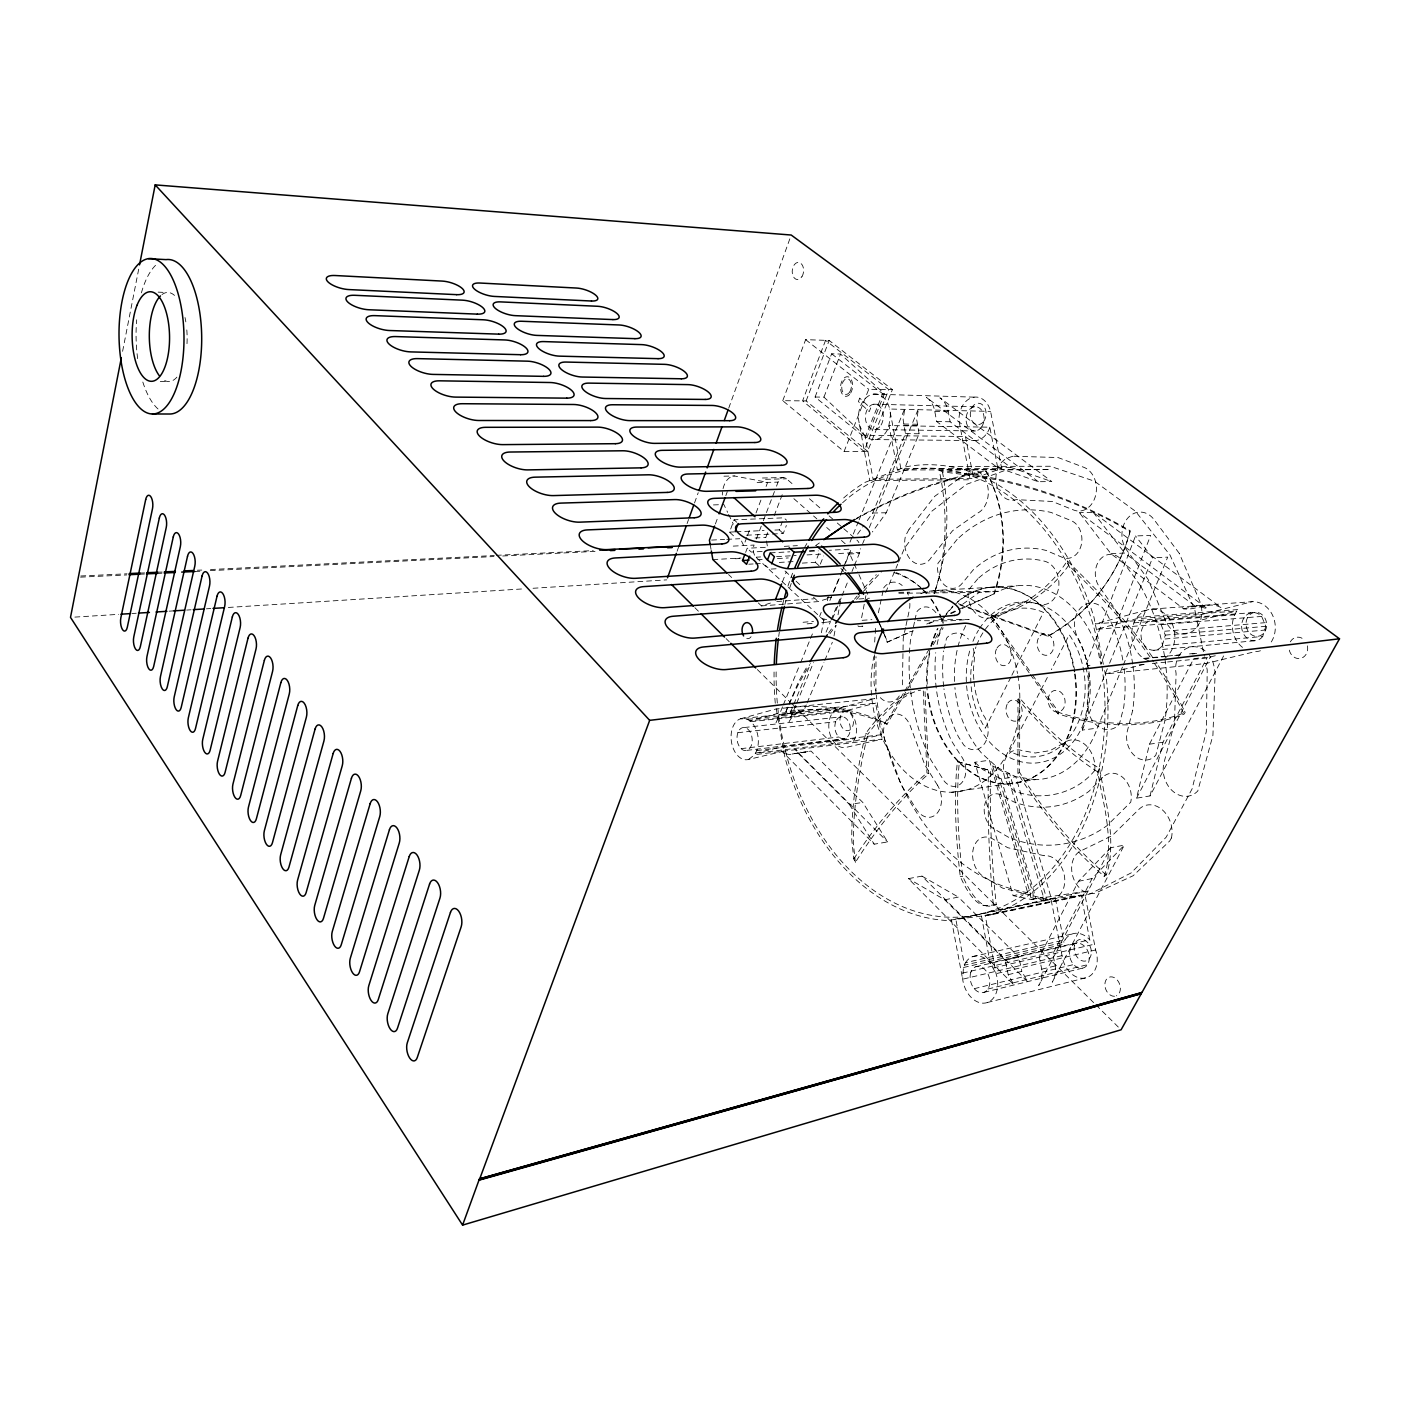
<?xml version="1.0" encoding="UTF-8"?>
<svg xmlns="http://www.w3.org/2000/svg" width="1410" height="1410" viewBox="0 0 1410 1410"><rect width="100%" height="100%" fill="white"/><g stroke="black" fill="none" stroke-linecap="round" stroke-linejoin="round"><path stroke-width="0.75" stroke-dasharray="5 3.75" d="M1017.914 773.438L1017.967 699.237L1019.73 698.162A300.947 116.695 62.4 0 0 1099.412 768.309L1104.065 792.226A390.975 110.773 56.7 0 1 1106.304 874.94L1104.171 876.333A192.659 78.502 52.9 0 1 1017.914 773.438L1019.606 772.38L1019.73 698.162M875.91 693.05L875.998 656.672M1030.516 897.483L1030.534 894.328L992.64 765.859L995.213 765.507L1033.089 893.799L1033.072 896.954L1030.516 897.483L1043.453 900.197L1043.488 897.024L1007.004 773.984L992.64 765.859M874.464 654.786L874.006 682.334A20.163 14.206 83 0 0 875.962 690.724M874.676 642.079L875.769 625.212M1162.245 645.762L1165.277 635.117L1161.117 624.665A14.875 12.108 84 0 0 1144.004 625.176A14.875 12.108 84 0 0 1145.114 646.15A14.875 12.108 84 0 0 1162.245 645.762L1262.743 636.439L1265.792 626.322L1261.686 616.417A14.135 12.056 83.4 0 0 1244.642 616.963A14.135 12.056 83.4 0 0 1245.682 636.879A14.135 12.056 83.4 0 0 1262.743 636.439M1007.004 773.984L1009.56 773.614L1046.044 896.496L1046.008 899.668L1050.979 899.139L1062.047 955.628A23.001 17.096 72.4 0 0 1084.748 978.099A23.001 17.096 72.4 0 0 1095.623 949.97L1084.96 894.68L985.255 915.619L996.059 973.676A24.093 17.026 74 0 1 985.343 1003.021A24.093 17.026 74 0 1 962.66 979.192L963.453 967.507L965.55 962.695L1065.026 939.836A23.001 17.096 72.4 0 1 1089.701 939.8L1089.965 940.153M821.395 632.737L824.215 617.809M827.423 600.73L828.216 596.465M833.98 635.998L835.989 625.388M838.016 614.778L841.241 597.805L832.887 617.844M865.899 595.637L861.105 620.382L871.874 619.642M122.6 351.319L138.691 269.187M878.395 612.786L883.224 590.014M905.555 627.591L903.246 638.236L902.453 681.524A20.163 14.206 83 0 1 902.347 686.776M906.013 625.458L909.238 610.548A21.291 15.14 85.5 0 0 909.82 602.757M914.473 622.163L910.472 640.51A168.372 128.151 82 0 0 930.882 759.955L943.907 780.717A18.207 13.148 79.7 0 0 962.73 781.51A18.207 13.148 79.7 0 0 961.038 755.901L952.191 741.995A129.967 98.841 82 0 1 935.729 652.671M914.914 620.118L916.694 611.958A18.929 13.677 84.6 0 1 935.94 612.698M905.749 692.134L887.031 724.282A255.474 201.225 -56.6 0 0 785.899 711.697L798.236 682.475A439.092 345.115 -32.8 0 1 807.948 665.132M937.086 644.458L939.8 632.314A18.929 13.677 84.6 0 0 940.347 628.226M944.154 648.812L946.533 638.254A22.348 16.391 83.5 0 1 968.406 639.153M1122.466 667.053L1097.332 728.124L1082.298 730.08L1087.991 705.247L1088.273 678.792L1086.053 667.617M1223.633 655.914L1150.031 795.91L1136.531 798.183L1149.467 744.18L1193.777 658.611L1205.374 657.448M1150.031 795.91L1162.986 742.277L1207.312 657.254M1132.741 710.182L1127.348 731.05A21.203 16.885 77.8 0 0 1134.909 755.989A21.203 16.885 77.8 0 0 1155.812 755.249L1165.03 720.316M989.82 427.195L989.556 428.182A21.82 16.18 -86.8 0 1 967.701 438.528L965.462 436.518L864.894 435.337L873.107 479.294L973.587 478.519L998.104 469.636L989.82 427.195L889.023 425.573L897.394 470.006L998.104 469.636M934.389 593.205L936.61 586.014M843.938 566.168L849.278 552.914L858.055 572.619M854.442 565.516L859.8 552.332A9.659 6.715 87.3 0 0 860.312 548.649M677.082 551.275L678.562 547.186M687.075 523.586L688.573 519.462M694.513 502.965L698.232 492.672M728.723 408.16L790.464 237.092M715.381 524.009L718.36 515.919M725.815 495.685L727.313 491.632M733.517 535.818L729.516 532.116L734.116 519.814L783.872 517.822L786.586 520.237M782.761 400.687L805.639 339.651L829.15 340.462L892.389 389.636L867.591 451.271L844.061 451.57L782.761 400.687L806.132 400.916L867.591 451.271M746.789 537.422L743.687 545.582L740.867 539.73M747.547 535.395L750.649 527.234M756.042 512.958L761.453 498.699M766.088 486.45L767.639 482.379L734.416 475.963L723.964 476.192M745.643 552.35L747.194 548.261L766.846 547.239M806.132 400.916L829.15 340.462M756.377 538.972L762.563 522.722M763.339 520.695L765.665 514.597M766.441 512.57L775.729 488.212M776.505 486.186L778.056 482.114A9.306 6.222 88.9 0 1 786.533 478.801L794.711 485.939M815.086 397.038L831.636 353.787L840.536 354.051L884.423 393.76L866.815 437.664L865.017 437.664L815.086 397.038L823.951 397.126L866.815 437.664M767.34 545.917L765.806 537.474L768.08 531.552M774.16 515.743L783.273 492.002M823.951 397.126L840.536 354.051M922.651 592.059L998.756 591.284A97.466 74.342 82.9 0 1 1098.161 651.35L1100.734 664.269L1150.63 535.412L1135.508 535.959L1085.682 665.767L1089.983 665.326M774.901 530.072L779.219 529.878L782.321 521.841M772.433 534.02L783.255 533.509L786.375 525.472M782.391 581.925L786.286 572.019M844.061 451.57L868.736 389.301L892.389 389.636M802.308 563.101L815.332 562.326L820.215 550.164M865.017 437.664L882.625 393.725L884.423 393.76M820.338 564.088L823.616 555.963M1082.298 730.08L1108.771 665.238M1109.599 663.211L1152.605 557.849L1135.508 535.959M782.532 706.851L775.941 722.925A20.427 13.624 83.1 0 1 783.942 714.13L803.753 710.957L806.273 704.894M783.343 704.841L799.805 664.656M800.633 662.647L809.692 640.545M810.503 638.536L813.799 630.499M819.562 616.434L821.202 612.416M850.001 542.127L858.302 521.859M859.131 519.832L904.815 408.354L903.123 419.669L905.467 433.61L872.702 513.046L865.141 523.586M829.873 600.537L839.796 576.267M840.624 574.258L843.11 568.195M833.962 591.407L841.382 573.271M842.211 571.261L851.27 549.089L829.274 550.288M790.464 712.367L792.984 706.269M793.812 704.242L810.574 663.616M841.999 595.707L847.815 581.625M851.957 571.561L853.614 567.525M1123.294 665.009L1167.709 557.126L1152.605 557.849M795.857 705.229L789.124 721.462L793.918 714.5L803.753 710.957M796.685 703.185L813.482 662.594M826.084 632.138L830.278 621.986M831.125 619.959L840.36 597.628M862.656 543.661L864.33 539.642M869.318 527.551L918.439 408.671L916.747 419.916L919.091 433.769L886.238 512.746L872.349 531.975M807.119 702.867L823.933 662.471M824.779 660.444L832.341 642.255M885.691 592.447L897.694 564.194M898.558 562.167L904.55 548.049L931.904 511.143L966.52 484.317L1006.634 469.865L1049.886 469.53L948.842 469.9M785.899 711.697L788.331 706.128M789.142 704.26L797.655 685.842A450.583 352.482 -32.9 0 1 809.692 664.674M965.55 962.695A24.093 17.026 74 0 1 990.12 962.942L1089.701 939.8L1081.17 895.174L1055.403 898.558L955.857 919.355L964.475 965.18L1063.915 942.233L1065.026 939.836M1104.171 876.333A383.361 107.653 57.2 0 0 1102.144 795.258L1097.65 771.852L1099.412 768.309M1010.882 677.188L985.255 728.23A74.642 56.911 82.9 0 1 975.984 646.926M1011.869 675.231L1043.418 612.398A74.642 56.911 82.9 0 0 984.391 630.605M748.675 759.408L754.685 754.667L756.765 750.578A20.815 13.518 83.2 0 0 750.913 721.691L747.547 719.347L740.497 718.783A20.815 13.518 83.2 0 0 731.684 743.193A20.815 13.518 83.2 0 0 748.675 759.408L783.784 751.16M1047.348 677.452L1009.507 751.213A74.642 56.911 82.9 0 0 1076.2 726.626A74.642 56.911 82.9 0 0 1069.256 634.747L1051.331 669.697M1110.675 847.71L1078.474 881.303L1039.223 957.108L1041.743 969.181A23.617 17.061 73.3 0 1 1038.694 985.59L1110.675 847.71L1124.316 845.136L1052.248 982.206A23.459 17.079 73.1 0 0 1055.314 965.903L1052.794 953.918L1092.098 878.536L1124.316 845.136M1136.531 798.183L1210.15 657.166M853.455 741.308L854.865 738.717A19.969 13.73 82.9 0 0 849.032 711.045L847.798 710.235L749.697 720.845L777.121 713.601L875.645 703.132L881.462 734.698L853.455 741.308L755.408 753.275L782.973 746.56L881.462 734.698M1148.868 660.955L1143.581 658.399A26.385 21.485 84 0 1 1133.922 622.867C1136.971 615.588 1143.563 609.596 1151.688 609.102L1252.344 601.665A25.063 21.397 83.4 0 1 1273.124 616.487A25.063 21.397 83.4 0 1 1269.811 644.035M959.998 605.031L1048.071 636.315A177.396 173.395 37 0 0 1129.939 531.5L1130.327 530.847A398.572 355.267 21.1 0 0 971.878 474.289L939.13 470.147A249.535 224.19 48.9 0 1 933.843 595.02M786.745 707.838A253.624 197.488 -54.2 0 1 885.938 723.348L903.563 693.086M904.674 691.182L942.109 626.851M906.841 690.23L928.855 652.425M933.261 644.846L943.149 627.838M1242.51 647.401A25.063 21.397 83.4 0 1 1234.614 614.813L1236.87 610.953L1136.178 618.814L1096.363 629.336L1197.125 621.105L1236.87 610.953M1048.071 636.315L1048.441 635.698A177.237 173.448 36.7 0 0 1130.327 530.847M1030.375 674.544L1057.905 713.76A190.138 142.886 32 0 0 1184.047 714.165L1185.158 712.473A384.86 231.804 33.4 0 0 1156.13 662.4M857.58 534.143L863.889 525.348M1057.905 713.76L1058.857 712.473A190.05 143.256 31.8 0 0 1185.158 712.473M1029.124 672.764L990.349 617.527L991.336 616.276A273.575 185.327 45.5 0 0 1067.299 560.792L1091.798 585.326A384.86 231.804 33.4 0 1 1152.816 657.571M819.351 542.956L815.773 545.547L818.54 543.555M962.818 604.079L979.174 592.464L998.756 591.284M883.453 632.526A241.18 227.521 -70.7 0 1 887.172 642.202L910.913 631.31M926.758 624.048L934.671 620.418M950.499 613.174L956.438 610.442M958.412 609.543L994.491 593.663L958.906 609.984M887.172 642.202L913.433 630.816M929.243 623.572L935.183 620.858M950.992 613.597L956.932 610.883M974.204 397.144L873.407 394.13L869.3 395.47A22.824 16.039 -87.6 0 0 858.426 418.823L869.723 480.581L970.168 479.77L958.994 420.709A21.82 16.18 -86.8 0 1 970.045 398.413L974.204 397.144A21.82 16.18 -86.8 0 1 990.578 411.385L1001.629 468.367L900.884 468.666L889.886 410.363M758.316 602.934L761.453 605.912L770.847 602.916M761.453 605.912L818.205 601.594L831.495 597.452L827.124 597.787M996.288 904.709L986.471 905.678A406.767 67.786 88.2 0 1 960.263 876.509A181.626 43.216 81.8 0 1 957.372 761.647L990.578 770.618A306.605 90.099 89.4 0 0 996.288 904.709L989.344 906.172A416.126 68.121 87.7 0 1 962.73 876.333A181.661 43.093 81.6 0 1 959.382 761.506M740.497 718.783L776.275 708.913L874.817 698.637L838.457 708.313A19.969 13.73 82.9 0 0 829.397 731.79A19.969 13.73 82.9 0 0 846.617 747.247L882.272 739.087L754.685 754.667M1146.171 610.213L1095.27 623.907L1196.068 615.941L1252.344 601.665M1183.66 608.856L1196.579 605.789L1207.542 608.82L1079.426 512.694L1093.243 512.359L1221.289 607.78C1209.322 600.36 1196.35 610.724 1183.66 608.856L1110.904 553.689L1079.426 512.694M847.798 710.235L875.645 703.132M987.335 1002.51L1086.757 977.588M1144.215 664.304L1105.264 673.962L1205.885 663.493L1254.953 651.684A25.063 21.397 83.4 0 0 1260.469 650.733M987.987 989.009L1087.462 964.704M984.039 992.323L1083.479 967.912M974.239 988.674L1073.644 964.563M1041.743 969.181L1055.314 965.903M1008.203 974.663L1021.845 971.384L1027.608 981.695L921.964 876.121L908.392 878.641L1013.984 985.044L1008.203 974.663L1005.242 960.263L944.753 899.791L908.392 878.641M1062.047 955.628L962.66 979.192L951.45 919.919L1050.979 899.139M1095.623 949.97L996.059 973.676L990.12 962.942L981.483 916.095L1081.17 895.174M1215.279 655.738L1204.792 658.223L1185.105 660.215M962.466 973.129L1061.871 949.846M993.557 967.912L1093.12 944.488M792.12 754.015L810.997 751.072L862.779 802.431L887.63 841.929L874.2 844.185L781.669 750.966A20.427 13.624 83.1 0 0 792.12 754.015L810.997 751.072M963.453 967.507L1062.893 944.471M975.755 966.749L1075.248 943.59M1005.242 960.263L1018.866 957.09L1021.845 971.384M972.495 956.685L1072.005 934.019M776.275 708.913L784.824 756.994A228.737 165.957 83.3 0 0 946.833 920.501L990.278 914.984L1090.018 894.01L1131.084 872.949L1166.176 837.188L1192.102 788.877L1206.29 731.561L1207.224 669.979L1205.885 663.493M989.309 911.6L1089.049 890.785L1031.468 899.51L1013.138 895.65L974.821 762.264L989.415 760.237L1027.696 892.689L1013.138 895.65M1031.468 899.51L1043.488 897.024M1078.474 881.303L1092.098 878.536M944.753 899.791L958.359 897.095L1018.866 957.09M951.715 792.244L1007.392 783.854M1007.956 783.766L1035.24 779.659A97.466 74.342 82.9 0 0 1097.332 728.124M797.655 752.728L849.366 804.44L862.779 802.431M974.821 762.264L982.893 769.666L1001.223 778.902L1015.835 776.751L1035.24 779.659M1149.467 744.18L1162.986 742.277M746.859 750.384L844.801 738.593M756.765 750.578L854.865 738.717M741.078 748.657L838.932 736.989M737.871 732.707L835.742 721.708M744.251 727.525L842.246 716.685M750.913 721.691L849.032 711.045M744.004 718.36L842.017 707.89M783.942 714.13L797.214 712.72M747.547 719.347L845.63 708.825M1139.157 664.85L1143.528 664.41M1152.287 663.528L1165.418 662.207M1167.603 661.977L1182.919 660.426M1143.581 658.399L1165.436 656.267M1167.621 656.038L1180.734 654.751M1189.476 653.905L1196.033 653.253M1144.127 658.664L1150.683 658.029M1152.869 657.818L1165.982 656.514M1174.724 655.668L1181.28 655.015M1192.208 653.94L1196.579 653.517M805.462 752.358L801.779 752.711L794.852 749.345L887.63 841.929M1153.856 650.292L1254.389 640.774M858.602 626.551L862.832 626.163A17.607 12.267 85.4 0 1 857.844 625.881M1165.048 638.994L1265.563 630.006M1165.277 635.117L1265.792 626.322M807.119 623.854L813.411 623.308M821.801 622.603L828.093 622.057M1164.642 631.257L1265.175 622.674M803.048 622.268L813.517 621.387M1161.117 624.665L1261.686 616.417M1152.287 620.594L1252.908 612.574M1133.922 622.867L1234.614 614.813M858.831 599.021L869.459 598.21M1137.006 617.351L1237.698 609.561M776.787 601.559L813.993 598.774M1191.08 606.882L1206.537 605.524M960.263 876.509L962.73 876.333M74.889 617.104L118.722 614.337M131.888 613.509L136.259 613.244M169.147 611.164L173.536 610.883M186.684 610.072L191.073 609.79M206.406 608.82L210.795 608.538M228.332 607.446L524.273 588.816M533.05 588.27L666.771 579.862M957.372 761.647L990.578 770.618M776.082 568.776L769.578 569.164L765.401 565.304M748.763 564.212L753.134 563.965M755.319 563.824L764.044 563.313M779.307 562.431L794.588 561.533M933.314 590.631L989.327 587.371M989.89 587.336L1017.333 585.749M838.65 553.513L859.8 552.332M848.89 554.042L859.413 553.443M757.787 559.664L762.158 559.417M777.421 558.554L788.313 557.937M809.481 551.38L818.276 550.887M712.861 559.594L741.043 558.025M756.236 557.179L760.572 556.932M735.526 558.765L739.668 558.536M776.575 556.615L796.157 555.505M807.031 554.905L822.259 554.042M762.193 551.469L751.283 552.05L747.194 548.261M770.212 552.879L789.776 551.821M809.34 550.746L818.047 550.27M784.312 546.34L797.408 545.652M80.775 575.985L127.041 573.799M140.154 573.042L144.631 572.936M157.744 572.16L162.221 572.055M197.329 570.204L201.806 570.081M210.513 569.534L494.275 555.54M496.39 555.328L593.222 550.605M80.546 577.148L126.794 574.945M139.907 574.17L144.384 574.064M157.585 573.412L161.974 573.183M194.88 571.42L201.559 571.209M210.266 570.645L493.976 556.545M502.683 555.998L595.02 551.38M733.253 546.111L754.05 545.053A9.13 6.01 87.1 0 0 755.654 556.915M711.574 540.083L724.599 539.448M726.767 539.343L739.774 538.726M754.967 538.003L765.806 537.474M746.489 535.218L770.283 534.108M729.516 532.116L733.835 531.905M736.002 531.817L764.097 530.548M1110.904 553.689L1124.704 553.055L1197.407 607.816M713.442 504.921L723.859 504.568L727.648 512.376M757.117 482.643L778.056 482.114M762.44 478.008L783.414 477.532M765.542 479.312L786.533 478.801M872.702 513.046L886.238 512.746M898.734 592.306L909.609 592.2M898.857 593.24L979.174 592.464M1038.306 481.709L926.405 397.408A22.366 16.109 -87.3 0 1 934.548 410.081L936.663 421.537L997.152 467.397L1038.306 481.709L1051.825 481.586L939.888 397.814A22.243 16.127 -87.2 0 1 948.031 410.398L950.146 421.784L1010.653 467.362L1051.825 481.586M949.194 466.463L1050.256 466.252L1094.442 481.18L1135.526 511.319L1170.018 555.082L1194.728 609.42L1196.068 615.941M997.152 467.397L1010.653 467.362M938.866 619.307L969.146 619.431L949.635 620.841L917.24 620.682M875.222 439.585L975.861 440.59M160.282 381.423L168.953 381.546M905.467 433.61L919.091 433.769M874.835 429.539L975.491 430.966M903.704 424.022L917.328 424.251M903.88 425.309L917.505 425.538M936.663 421.537L950.146 421.784M873.407 394.13A22.824 16.039 -87.6 0 1 889.692 409.023L990.578 411.385M934.724 411.403L948.207 411.702M873.812 404.194L974.574 406.767M158.131 292.134L166.838 292.522M939.13 470.147L942.426 471.839L974.574 475.928A390.852 347.23 21.2 0 1 1129.939 531.5M983.775 905.379L986.63 905.855M822.435 618.726L826.595 619.572M1027.696 892.689C936.751 876.632 885.533 780.03 876.297 695.165M958.395 603.727L1048.441 635.698M923.303 690.988L926.952 772.927L928.749 773.685A283.516 141.388 -66.7 0 0 855.359 862.409L853.79 858.901L851.781 839.884A435.179 167.825 -59.6 0 1 865.758 733.411A167.825 61.511 -70.1 0 1 909.873 692.328M865.758 733.411L867.82 734.293A167.825 61.106 -70.2 0 1 920.659 690.125M921.964 876.121L958.359 897.095M831.636 353.787L882.625 393.725M805.639 339.651L868.736 389.301M885.938 723.348L887.031 724.282M809.446 498.77L820.902 508.746M829.098 515.884L835.636 521.577M837.276 523.004L842.193 527.287M843.832 528.715L855.288 538.69M793.865 498.682L811.913 514.527M813.552 515.954L816.831 518.845M826.683 527.481L829.961 530.371M841.435 540.453L847.992 546.216M779.219 529.878L783.255 533.509M815.332 562.326L819.527 566.115M734.116 519.814L736.796 522.282M785.035 571.015L794.517 579.739M796.086 581.202L802.413 587.036M813.464 597.223L818.205 601.594M756.306 557.602L824.004 620.506A9.482 6.486 85.4 0 0 830.508 621.087M728.529 574.54L731.667 577.518M1067.299 560.792L1068.709 565.269L1092.679 589.345A377.845 225.864 33.7 0 1 1153.451 661.889M694.866 607.692L699.554 612.328M726.097 638.607L729.217 641.709M757.329 669.538L790.111 702.004M791.662 703.555L1094.548 1003.515M1096.099 1005.066L1119.522 1028.26M856.434 518.404A418.77 411.156 20.9 0 1 985.819 470.658L986.401 471.363A166.292 151.222 -44.2 0 1 994.491 593.663M1093.243 512.359L1124.704 553.055M1140.443 585.714L1122.501 561.039A19.74 15.721 86.1 0 0 1100.311 559.224A19.74 15.721 86.1 0 0 1099.43 586.965L1114.147 607.569A130.09 98.929 82 0 1 1132.723 664.392M991.336 616.276L1031.344 673.275M1032.596 675.055L1058.857 712.473M849.366 804.44L874.2 844.185M728.582 514.333L733.306 524.097M858.937 574.575L867.714 594.28M881.091 627.027L879.346 623.061A241.18 227.521 -70.7 0 1 881.038 626.815M859.201 424.586L863.696 434.209L867.132 437.435A22.824 16.039 -87.6 0 0 888.758 426.613L890.486 414.892L889.692 409.023M1050.573 895.896L1015.835 776.751L997.505 767.586L981.395 752.94A97.466 74.342 82.9 0 1 954.905 687.551M1001.223 778.902L1035.997 898.91M1197.125 621.105L1204.369 656.161M1103.343 664.286L1093.913 617.034A228.737 165.957 83.3 0 0 905.555 466.886L865.246 482.29A228.737 165.957 83.3 0 0 841.365 500.004M1104.594 670.561L1106.621 680.766A228.737 165.957 83.3 0 1 990.278 914.984M1055.403 898.558L1063.915 942.233M965.462 436.518L973.587 478.519M710.182 544.489L711.327 550.975M855.359 862.409L853.332 842.968A446.565 169.341 -59.9 0 1 867.82 734.293M925.031 691.728L928.749 773.685M1122.801 659.986A119.18 90.61 82 0 0 1106.762 613.702L1102.479 607.675A22.666 17.854 83.8 0 0 1079.655 609.067A22.666 17.854 83.8 0 0 1077.804 637.778A75.541 57.405 82.1 0 1 1088.22 670.085M1124.052 668.64A119.18 90.61 82 0 1 1123.699 707.344L1119.364 724.246A23.882 18.771 80 0 1 1096.31 724.987A23.882 18.771 80 0 1 1088.079 697.051L1088.273 696.24A75.541 57.405 82.1 0 0 1088.467 672.112M973.993 681.559A75.541 57.405 82.1 0 0 983.863 715.892L984.885 717.408A21.273 15.598 80.8 0 1 984.004 744.374A21.273 15.598 80.8 0 1 963.858 745.132L958.518 736.954A119.163 90.61 82 0 1 943.942 688.767M973.816 679.461A75.541 57.405 82.1 0 1 974.222 660.497A22.348 16.391 83.5 0 0 972.688 646.767M1140.443 585.714A168.372 128.151 82 0 1 1164.625 656.919M1164.942 659.052A168.372 128.151 82 0 1 1165.03 720.316M1133.005 666.489A130.09 98.929 82 0 1 1132.741 710.182M943.695 686.652A119.163 90.61 82 0 1 943.695 650.926M1176.486 661.713A23.441 19.299 80.3 0 0 1176.099 673.627L1174.442 723.277L1164.096 762.281A24.745 19.951 75.4 0 0 1173.014 791.398A24.745 19.951 75.4 0 0 1197.795 790.957L1212.917 735.35L1215.156 672.5L1214.028 666.366A23.441 19.299 80.3 0 0 1209.286 655.262M1178.584 656.39A23.441 19.299 80.3 0 1 1205.339 651.067M899.298 695.923A20.163 14.206 83 0 1 879.188 696.346M883.647 587.952A21.291 15.14 85.5 0 1 902.206 585.502M907.176 592.235A21.291 15.14 85.5 0 1 908.322 595.055M751.072 636.721A8.072 5.252 85.1 0 1 745.978 638.272M1114.517 996.271A9.993 7.402 69.9 0 1 1105.017 982.911A9.993 7.402 69.9 0 1 1117.196 979.95A9.993 7.402 69.9 0 1 1116.385 995.812M1307.422 645.851A10.769 9.324 79.7 0 1 1299.35 658.576A10.769 9.324 79.7 0 1 1288.969 647.084M1290.309 641.867A10.769 9.324 79.7 0 1 1303.175 638.977M856.928 540.118A9.659 6.715 87.3 0 1 858.919 542.691M722.325 495.033A19.669 12.761 88.5 0 1 722.519 491.773M723.066 488.6A19.669 12.761 88.5 0 1 734.416 475.963M775.271 703.237A228.737 165.957 83.3 0 1 774.125 668.305M782.515 604.855A228.737 165.957 83.3 0 1 784.647 596.835M787.926 586.155A228.737 165.957 83.3 0 1 793.284 571.508M804.387 547.908A228.737 165.957 83.3 0 1 807.666 542.127M1074.596 674.033A98.753 74.236 83 0 1 996.377 782.973A98.753 74.236 83 0 1 930.265 648.459M930.812 646.362A98.753 74.236 83 0 1 937.403 628.613M941.245 621.457A98.753 74.236 83 0 1 952.966 606.088M957.443 601.859A98.753 74.236 83 0 1 1074.297 671.988M1017.879 675.566A101.326 73.937 83.3 0 1 943.748 791.768A101.326 73.937 83.3 0 1 873.883 656.566M920.818 593.716A101.326 73.937 83.3 0 1 1017.509 673.469M979.562 628.49A80.864 61.652 82.9 0 1 1083.127 649.922A80.864 61.652 82.9 0 1 1032.173 763.127A80.864 61.652 82.9 0 1 970.133 649.411M972.935 641.356A80.864 61.652 82.9 0 1 978.487 630.199M1101.933 666.119A225.3 163.454 83.3 0 1 968.74 916.218A225.3 163.454 83.3 0 1 777.967 709.494M777.333 703.096A225.3 163.454 83.3 0 1 776.205 668.657M778.708 636.421A225.3 163.454 83.3 0 1 779.325 632.05M784.929 604.326A225.3 163.454 83.3 0 1 786.04 600.202M789.829 587.635A225.3 163.454 83.3 0 1 791.257 583.458M842.581 502.771A225.3 163.454 83.3 0 1 1101.615 663.987M954.499 681.453A97.466 74.342 82.9 0 1 967.172 622.903M1075.178 673.98A98.735 74.236 83 0 1 1013.156 783.431A98.735 74.236 83 0 1 927.692 690.354M927.269 684.185A98.735 74.236 83 0 1 930.829 648.406M931.376 646.309A98.735 74.236 83 0 1 937.985 628.578M944.154 617.703A98.735 74.236 83 0 1 953.53 606.036M954.993 604.59A98.735 74.236 83 0 1 1074.878 671.918M976.689 645.093A74.642 56.911 82.9 0 1 983.211 632.332M1151.688 609.102A26.385 21.485 84 0 1 1173.702 628.049A26.385 21.485 84 0 1 1165.083 658.082M158.026 408.97A77.268 32.8 89.2 0 1 142.392 380.682M137.669 358.633A77.268 32.8 89.2 0 1 136.682 319.788M141.388 292.857A77.268 32.8 89.2 0 1 156.387 264.551M162.009 294.567A44.538 18.894 89.2 0 1 176.514 297.528M185.01 317.514A44.538 18.894 89.2 0 1 185.838 321.903M186.807 329.922A44.538 18.894 89.2 0 1 186.878 345.661M176.885 377.14A44.538 18.894 89.2 0 1 164.071 380.171M853.79 858.901A281.013 133.034 -65.8 0 1 926.952 772.927M921.611 588.428A162.256 108.764 -50.1 0 1 925.348 592.253M931.005 599.285A162.256 108.764 -50.1 0 1 942.638 623.061M896.108 572.601A162.256 108.764 -50.1 0 1 920.307 587.212M828.569 633.055A439.092 345.115 -32.8 0 1 833.257 626.463M854.495 599.197A439.092 345.115 -32.8 0 1 857.121 596.06M863.819 588.322A439.092 345.115 -32.8 0 1 876.297 574.663M893.958 572.601A162.168 108.323 -50.1 0 1 926.493 593.346M931.058 598.88A162.168 108.323 -50.1 0 1 941.052 616.699M941.757 618.496A162.168 108.323 -50.1 0 1 944.259 625.934M829.891 633.813A450.583 352.482 -32.9 0 1 835.954 625.458M856.54 599.409A450.583 352.482 -32.9 0 1 861.986 593.064M863.361 591.477A450.583 352.482 -32.9 0 1 881.849 571.438M985.819 470.658A166.433 151.54 -44.5 0 1 994.032 593.222M854.425 519.955A428.552 420.55 21.1 0 1 986.401 471.363M842.863 567.084A241.18 227.521 -70.7 0 1 846.793 571.649M840.889 568.424A242.185 227.468 -74.8 0 1 843.638 571.385M879.258 623.59A242.185 227.468 -74.8 0 1 881.973 629.195M884.528 634.888A242.185 227.468 -74.8 0 1 887.718 642.59M942.426 471.839A249.129 226.023 46.7 0 1 934.037 593.68M1154.526 663.476A377.845 225.864 33.7 0 1 1184.047 714.165M1068.709 565.269A273.188 184.992 43.3 0 1 990.349 617.527M1106.304 874.94A192.676 78.819 52.7 0 1 1019.606 772.38M1097.65 771.852A299.854 110.562 61 0 1 1017.967 699.237M993.292 904.233A304.401 80.158 89.1 0 1 988.428 770.741M825.573 340.339L802.59 400.881L863.995 451.323L888.793 389.583L825.573 340.339M859.73 398.166L858.39 401.568L869.247 411.632L870.604 408.213L859.73 398.166M909.062 529.349L905.555 535.765A20.939 15.105 87.5 0 0 912.182 561.127A20.939 15.105 87.5 0 0 931.235 557.514L952.614 530.689L977.236 513.346A22.401 16.603 89.4 0 0 988.022 488.054A22.401 16.603 89.4 0 0 970.996 469.794L934.654 496.373L909.062 529.349M1171.428 838.016L1169.701 841.012L1133.164 875.733L1098.178 891.895A22.401 16.955 73.9 0 1 1073.68 878.906A22.401 16.955 73.9 0 1 1081.875 850.389L1112.173 835.619L1138.91 809.34A24.481 19.229 73.8 0 1 1162.457 809.957A24.481 19.229 73.8 0 1 1171.428 838.016M957.143 539.36L937.985 563.242A19.758 14.505 86.6 0 0 944.753 585.291A19.758 14.505 86.6 0 0 961.99 583.581L973.164 569.975A130.09 98.929 82 0 1 1046.026 550.429L1062.329 557.373A19.335 15.069 87.8 0 0 1081.258 545.035A19.335 15.069 87.8 0 0 1071.142 520.625L1050.926 512.394A168.372 128.151 82 0 0 957.143 539.36M977.8 578.805L968.141 590.473A24.093 17.995 85.6 0 0 976.883 614.39A24.093 17.995 85.6 0 0 996.465 614.496A75.541 57.405 82.1 0 1 1039.099 604.203A21.961 16.885 85.9 0 0 1058.698 587.159A21.961 16.885 85.9 0 0 1044.634 561.233A119.163 90.61 82 0 0 977.8 578.805M1094.759 770.424C1076.658 792.878 1044.563 801.391 1017.403 792.085A21.643 16.162 78.7 0 1 1003.497 766.035A21.643 16.162 78.7 0 1 1021.827 750.472L1035.275 753.01L1050.115 750.596L1063.757 743.088A25.186 19.335 78 0 1 1085.242 744.744A25.186 19.335 78 0 1 1094.759 770.424M1102.655 777.386L1088.978 791.31A130.09 98.929 82 0 1 1013.649 801.832L1001.611 795.152A18.577 13.624 77.6 0 0 984.656 805.057A18.577 13.624 77.6 0 0 994.332 829.062L1009.049 837.558A168.372 128.151 82 0 0 1106.973 825.696L1130.749 802.149A21.45 16.691 76.1 0 0 1122.977 777.597A21.45 16.691 76.1 0 0 1102.655 777.386M1012.944 456.241L1008.009 457.845A21.591 16.338 -89.9 0 0 996.412 484.141A21.591 16.338 -89.9 0 0 1016.205 499.634L1052.336 501.484L1073.68 510.032A22.313 17.484 -89.9 0 0 1095.658 495.262A22.313 17.484 -89.9 0 0 1083.92 467.345L1057.993 457.527L1012.944 456.241M1044.193 855.711L1007.745 847.71L992.27 838.686A21.15 15.298 76.4 0 0 973.147 849.472A21.15 15.298 76.4 0 0 984.074 876.914L1002.545 888.088L1046.273 899.122L1051.737 898.646A21.873 16.215 74.6 0 0 1064.356 875.575A21.873 16.215 74.6 0 0 1044.193 855.711M1179.306 553.407L1153.997 519.55A22.93 18.541 88.1 0 0 1127.877 517.946A22.93 18.541 88.1 0 0 1126.784 550.235L1148.092 579.351L1165.506 620.682A23.318 19.194 83.8 0 0 1191.538 631.856A23.318 19.194 83.8 0 0 1199.61 600.801L1179.306 553.407M937.438 785.123L924.854 764.96L910.895 727.578A20.128 14.17 81.3 0 0 891.913 715.029A20.128 14.17 81.3 0 0 884.846 740.303L901.166 784.647L916.077 808.935A20.41 14.47 79.1 0 0 936.927 813.447A20.41 14.47 79.1 0 0 937.438 785.123M983.775 421.273A10.681 7.896 -87.7 0 0 980.25 403.542A10.681 7.896 -87.7 0 0 970.538 416.884A10.681 7.896 -87.7 0 0 983.775 421.273M840.836 715.311A9.747 6.68 82.1 0 0 846.67 730.662A9.747 6.68 82.1 0 0 852.539 717.091A9.747 6.68 82.1 0 0 840.836 715.311M1247.55 617.633A12.073 10.275 82.1 0 0 1256.081 636.368A12.073 10.275 82.1 0 0 1265.405 619.078A12.073 10.275 82.1 0 0 1247.55 617.633M1074.473 945.37A11.192 8.284 71.7 0 0 1084.854 961.144A11.192 8.284 71.7 0 0 1088.943 944.154A11.192 8.284 71.7 0 0 1074.473 945.37M1007.11 704.348A10.698 8.037 81 0 0 1013.984 721.162A10.698 8.037 81 0 0 1021.157 706.234A10.698 8.037 81 0 0 1007.11 704.348M996.429 649.076A10.646 7.984 83.2 0 0 1003.25 665.679A10.646 7.984 83.2 0 0 1010.353 650.539A10.646 7.984 83.2 0 0 996.429 649.076M1038.306 638.36A10.875 8.354 83.3 0 0 1045.409 655.298A10.875 8.354 83.3 0 0 1052.847 639.788A10.875 8.354 83.3 0 0 1038.306 638.36M1049.375 694.848A10.945 8.407 80.8 0 0 1056.513 712.015A10.945 8.407 80.8 0 0 1064.056 696.716A10.945 8.407 80.8 0 0 1049.375 694.848M801.973 276.571A8.601 5.693 -85.4 0 0 799.329 262.542A8.601 5.693 -85.4 0 0 792.402 273.822A8.601 5.693 -85.4 0 0 801.973 276.571M850.653 393.09A9.87 6.01 -84.2 0 0 848.415 376.911A9.87 6.01 -84.2 0 0 840.677 389.618A9.87 6.01 -84.2 0 0 850.653 393.09M849.842 391.804A7.914 4.812 -84.2 0 0 848.044 378.832A7.914 4.812 -84.2 0 0 841.84 389.001A7.914 4.812 -84.2 0 0 849.842 391.804M835.76 721.638A11.121 7.649 82.9 0 0 842.827 738.805A11.121 7.649 82.9 0 0 849.12 722.801A11.121 7.649 82.9 0 0 835.76 721.638M981.801 426.648A12.161 9.024 -86.8 0 0 976.918 406.891A12.161 9.024 -86.8 0 0 966.502 423.053A12.161 9.024 -86.8 0 0 981.801 426.648M1070.155 949.353A12.831 9.535 72.4 0 0 1081.012 968.317A12.831 9.535 72.4 0 0 1087.057 949.564A12.831 9.535 72.4 0 0 1070.155 949.353M970.714 972.706A13.448 9.5 74 0 0 981.571 992.711A13.448 9.5 74 0 0 987.546 973.147A13.448 9.5 74 0 0 970.714 972.706M737.888 732.636A11.597 7.526 83.2 0 0 744.903 750.578A11.597 7.526 83.2 0 0 751.054 733.958A11.597 7.526 83.2 0 0 737.888 732.636M881.074 424.992A12.725 8.936 -87.6 0 0 876.139 404.335A12.725 8.936 -87.6 0 0 865.881 421.255A12.725 8.936 -87.6 0 0 881.074 424.992"/><path stroke-width="1.5" d="M121.331 357.805L70.5 617.368L462.586 1225.114L1121.091 1029.793L1141.289 993.609L479.083 1179.853L462.586 1225.114M139.537 264.868L155.188 184.886L791.204 235.029L1339.5 638.783L1141.889 992.569L479.735 1178.813L1141.889 992.569M667.512 577.818L676.342 553.319M686.335 525.648L678.986 546.34M689.314 517.399L693.773 505.027M698.972 490.61L705.67 472.05M707.168 467.926L713.848 449.385M716.086 443.198L722.043 426.701M724.264 420.532L727.983 410.222M714.623 526.018L709.406 540.189L710.182 544.489M719.1 513.892L725.075 497.712M479.083 1179.853L479.559 1178.531M479.735 1178.813L649.675 720.351L1339.5 638.783M735.068 531.729L738.135 523.515M749.715 556.157L746.595 564.352L742.524 560.546L744.868 554.394M767.463 559.981L770.212 552.879L774.407 556.738L771.64 563.841M775.394 599.743L781.616 583.899M787.855 568.054L794.077 552.209L805.092 551.61M1141.095 993.433L1141.695 992.376M823.792 539.748L843.339 526.23A418.77 411.156 20.9 0 1 854.53 519.497M824.691 539.078L841.065 527.904A428.552 420.55 21.1 0 1 852.733 520.907M479.259 1180.117L1141.289 993.609M120.925 614.196L129.685 613.65M138.462 613.103L149.425 612.416M155.999 611.993L166.962 611.305M173.536 610.883L184.499 610.195M193.258 609.649L204.221 608.961M212.998 608.415L223.961 607.728M742.524 560.546L749.08 560.158M129.156 573.588L140.154 573.042M146.746 572.707L157.814 572.266M164.335 571.843L175.422 571.402M184.128 570.856L193.011 570.521M599.743 550.182L615.218 549.512M619.519 549.213L643.806 548.085M648.106 547.785L672.394 546.675M128.927 574.734L139.907 574.17M146.517 573.852L157.585 573.412M164.106 572.971L175.175 572.53M181.678 572.09L194.95 571.526M610.407 550.605L614.795 550.393M638.977 549.177L643.383 548.948M667.564 547.75L672.059 547.609M736.038 491.385L755.672 490.839M152.421 413.976A77.726 32.465 89.1 0 0 179.141 297.457A77.726 32.465 89.1 0 0 122.881 297.334A77.726 32.465 89.1 0 0 152.421 413.976L169.729 414.011A77.268 32.8 89.2 0 0 201.648 334.505A77.268 32.8 89.2 0 0 166.063 259.616L148.596 258.682M733.817 497.554L755.002 516.765M761.506 522.669L782.691 541.881M789.195 547.785L794.077 552.209M726.961 573.042L712.861 559.594L711.327 550.975M734.804 580.515L756.747 601.436M671.46 584.498L693.315 606.141M701.123 613.879L724.529 637.073M730.785 643.26L755.76 667.987M155.188 184.886L649.675 720.351M743.599 635.945A8.072 5.252 85.1 0 1 745.908 622.744A8.072 5.252 85.1 0 1 752.429 633.266M774.249 663.951A228.737 165.957 83.3 0 1 776.311 638.289M777.492 629.794A228.737 165.957 83.3 0 1 782.021 606.882M784.647 596.835A228.737 165.957 83.3 0 1 786.551 590.42M794.976 567.437A228.737 165.957 83.3 0 1 803.347 549.865M808.794 540.224A228.737 165.957 83.3 0 1 823.74 518.792M827.811 513.91A228.737 165.957 83.3 0 1 838.192 502.965M874.799 652.601A101.326 73.937 83.3 0 1 883.577 629.072M887.859 621.687A101.326 73.937 83.3 0 1 913.134 597.241M776.328 664.357A225.3 163.454 83.3 0 1 778.426 638.589M779.659 629.882A225.3 163.454 83.3 0 1 784.418 606.406M791.997 581.396A225.3 163.454 83.3 0 1 794.323 575.227M797.655 567.19A225.3 163.454 83.3 0 1 808.23 546.128M811.578 540.524A225.3 163.454 83.3 0 1 826.524 519.62M833.416 511.795A225.3 163.454 83.3 0 1 841.012 504.216M159.471 375.906A44.538 18.894 89.2 0 1 149.319 334.487A44.538 18.894 89.2 0 1 160.493 295.888M809.975 661.695A439.092 345.115 -32.8 0 1 827.406 634.712M835.636 623.202A439.092 345.115 -32.8 0 1 853.191 600.766M858.443 594.509A439.092 345.115 -32.8 0 1 861.122 591.407M821.572 546.111A241.18 227.521 -70.7 0 1 840.184 564.123M848.08 573.2A241.18 227.521 -70.7 0 1 863.59 594.403M866.833 599.567A241.18 227.521 -70.7 0 1 879.346 623.061M881.867 628.719A241.18 227.521 -70.7 0 1 883.453 632.526M817.342 546.763A242.185 227.468 -74.8 0 1 838.104 565.516M844.978 572.883A242.185 227.468 -74.8 0 1 861.387 593.575M865.969 600.343A242.185 227.468 -74.8 0 1 878.324 621.74M881.973 629.195A242.185 227.468 -74.8 0 1 883.7 632.984M145.688 499.581L120.855 617.774A8.619 3.507 85.9 0 0 122.564 629.688A8.619 3.507 85.9 0 0 127.288 627.309L152.474 508.763A8.918 3.736 87.2 0 0 150.694 496.514A8.918 3.736 87.2 0 0 145.688 499.581M159.33 518.052L133.774 636.932A8.707 3.578 85.6 0 0 135.501 648.988A8.707 3.578 85.6 0 0 140.33 646.661L166.257 527.428A9.024 3.825 87 0 0 164.459 515.02A9.024 3.825 87 0 0 159.33 518.052M173.271 536.928L146.957 656.514A8.812 3.666 85.4 0 0 148.72 668.71A8.812 3.666 85.4 0 0 153.672 666.472L180.357 546.534A9.13 3.913 86.8 0 0 178.524 533.967A9.13 3.913 86.8 0 0 173.271 536.928M187.53 556.245L160.458 676.536A8.901 3.736 85.2 0 0 162.238 688.891A8.901 3.736 85.2 0 0 167.314 686.705L194.791 566.08A9.218 4.001 86.6 0 0 192.923 553.354A9.218 4.001 86.6 0 0 187.53 556.245M202.088 575.95L174.206 696.928A9.006 3.825 84.9 0 0 176.021 709.441A9.006 3.825 84.9 0 0 181.22 707.344L209.508 586.014A9.324 4.107 86.4 0 0 207.623 573.13A9.324 4.107 86.4 0 0 202.088 575.95M217.034 596.201L188.323 717.884A9.112 3.913 84.6 0 0 190.174 730.556A9.112 3.913 84.6 0 0 195.496 728.529L224.648 606.511A9.447 4.195 86.1 0 0 222.709 593.451A9.447 4.195 86.1 0 0 217.034 596.201M232.333 616.928L202.776 739.316A9.218 4.001 84.4 0 0 204.644 752.147A9.218 4.001 84.4 0 0 210.125 750.226L240.141 627.485A9.553 4.3 85.8 0 0 238.167 614.266A9.553 4.3 85.8 0 0 232.333 616.928M248.019 638.184L217.563 761.259A9.341 4.107 84.1 0 0 219.466 774.249A9.341 4.107 84.1 0 0 225.071 772.416L256.021 648.988A9.659 4.406 85.6 0 0 254.012 635.575A9.659 4.406 85.6 0 0 248.019 638.184M264.375 660.321L232.95 784.119A9.447 4.195 83.7 0 0 234.906 797.284A9.447 4.195 83.7 0 0 240.669 795.54L272.571 671.407A9.782 4.53 85.2 0 0 270.526 657.818A9.782 4.53 85.2 0 0 264.375 660.321M280.854 682.651L248.46 807.119A9.57 4.3 83.4 0 0 250.451 820.479A9.57 4.3 83.4 0 0 256.373 818.84L289.262 694.02A9.905 4.635 84.9 0 0 287.182 680.237A9.905 4.635 84.9 0 0 280.854 682.651M297.757 705.529L264.357 830.702A9.694 4.406 83 0 0 266.384 844.237A9.694 4.406 83 0 0 272.447 842.704L306.375 717.197A10.046 4.759 84.6 0 0 304.26 703.22A10.046 4.759 84.6 0 0 297.757 705.529M315.1 729.005L280.643 854.865A9.835 4.512 82.7 0 0 282.705 868.578A9.835 4.512 82.7 0 0 288.927 867.168L323.93 740.973A10.17 4.882 84.2 0 0 321.762 726.802A10.17 4.882 84.2 0 0 315.1 729.005M333.165 753.486L297.616 880.034A9.976 4.618 82.3 0 0 299.713 893.958A9.976 4.618 82.3 0 0 306.111 892.653L342.242 765.771A10.311 5.005 83.8 0 0 340.039 751.389A10.311 5.005 83.8 0 0 333.165 753.486M351.442 778.232L314.73 905.449A10.117 4.724 81.9 0 0 316.88 919.549A10.117 4.724 81.9 0 0 323.454 918.386L360.748 790.834A10.452 5.129 83.4 0 0 358.493 776.24A10.452 5.129 83.4 0 0 351.442 778.232M370.178 803.612L332.284 931.499A10.258 4.847 81.4 0 0 334.47 945.81A10.258 4.847 81.4 0 0 341.238 944.788L379.748 816.566A10.61 5.27 83 0 0 377.457 801.761A10.61 5.27 83 0 0 370.178 803.612M389.442 829.697L350.314 958.236A10.399 4.97 81 0 0 352.535 972.759A10.399 4.97 81 0 0 359.497 971.86L399.277 843.004A10.769 5.411 82.5 0 0 396.933 827.97A10.769 5.411 82.5 0 0 389.442 829.697M409.235 856.504L368.803 985.678A10.557 5.094 80.5 0 0 371.077 1000.413A10.557 5.094 80.5 0 0 378.232 999.672L419.334 870.182A10.928 5.552 82 0 0 416.937 854.901A10.928 5.552 82 0 0 409.235 856.504M429.574 884.035L387.785 1013.861A10.734 5.217 80 0 0 390.112 1028.824A10.734 5.217 80 0 0 397.479 1028.225L439.955 898.1A11.086 5.693 81.5 0 0 437.505 882.589A11.086 5.693 81.5 0 0 429.574 884.035M450.477 912.358L407.296 1042.783A10.91 5.34 79.4 0 0 409.658 1057.993A10.91 5.34 79.4 0 0 417.254 1057.553L461.158 926.828A11.262 5.851 80.9 0 0 458.655 911.071A11.262 5.851 80.9 0 0 450.477 912.358M843.18 657.712L725.974 669.556A20.04 9.482 21 0 1 699.307 659.739A20.04 9.482 21 0 1 703.555 646.961L820.409 636.315A19.141 8.583 22.4 0 1 845.63 645.674A19.141 8.583 22.4 0 1 843.18 657.712M986.595 643.189L883.717 653.605A18.841 8.266 22.8 0 1 858.76 644.423A18.841 8.266 22.8 0 1 860.858 632.632L963.594 623.273A18.083 7.508 23.8 0 1 987.3 632.068A18.083 7.508 23.8 0 1 986.595 643.189M811.455 627.908L694.742 638.078A19.687 9.165 20.3 0 1 668.534 628.437A19.687 9.165 20.3 0 1 673.081 616.258L789.424 607.216A18.788 8.301 21.8 0 1 814.24 616.434A18.788 8.301 21.8 0 1 811.455 627.908M954.535 615.43L851.869 624.383A18.489 8.019 22.3 0 1 827.317 615.342A18.489 8.019 22.3 0 1 829.767 604.097L932.257 596.13A17.766 7.297 23.3 0 1 955.592 604.784A17.766 7.297 23.3 0 1 954.535 615.43M780.77 599.091L664.586 607.675A19.352 8.848 19.8 0 1 638.836 598.21A19.352 8.848 19.8 0 1 643.665 586.613L759.461 579.087A18.471 8.055 21.2 0 1 783.872 588.129A18.471 8.055 21.2 0 1 780.77 599.091M923.48 588.534L821.061 596.113A18.171 7.773 21.7 0 1 796.897 587.23A18.171 7.773 21.7 0 1 799.646 576.461L901.871 569.816A17.449 7.085 22.8 0 1 924.837 578.329A17.449 7.085 22.8 0 1 923.48 588.534M751.089 571.209L635.452 578.329A19.017 8.548 19.2 0 1 610.142 569.005A19.017 8.548 19.2 0 1 615.236 557.955L730.451 551.839A18.154 7.79 20.7 0 1 754.473 560.739A18.154 7.79 20.7 0 1 751.089 571.209M893.358 562.449L791.221 568.741A17.872 7.543 21.2 0 1 767.463 559.999A17.872 7.543 21.2 0 1 770.477 549.706L872.402 544.313A17.149 6.891 22.3 0 1 895.033 552.685A17.149 6.891 22.3 0 1 893.358 562.449M721.99 543.89L606.934 549.6A18.718 8.266 18.8 0 1 582.066 540.435A18.718 8.266 18.8 0 1 587.406 529.896L702.021 525.137A17.854 7.543 20.2 0 1 725.639 533.879A17.854 7.543 20.2 0 1 721.99 543.89M864.154 537.157L762.316 542.215A17.572 7.314 20.7 0 1 738.928 533.615A17.572 7.314 20.7 0 1 742.224 523.78L843.814 519.55A16.867 6.697 21.8 0 1 866.092 527.798A16.867 6.697 21.8 0 1 864.154 537.157M694.161 517.752L579.721 522.158A18.436 7.984 18.3 0 1 555.24 513.152A18.436 7.984 18.3 0 1 560.81 503.106L674.826 499.581A17.59 7.314 19.8 0 1 698.073 508.199A17.59 7.314 19.8 0 1 694.161 517.752M835.46 512.306L733.976 516.219A17.308 7.085 20.2 0 1 710.94 507.741A17.308 7.085 20.2 0 1 714.5 498.347L815.72 495.227A16.603 6.504 21.3 0 1 837.681 503.352A16.603 6.504 21.3 0 1 835.46 512.306M667.194 492.425L553.372 495.597A18.154 7.72 17.9 0 1 529.296 486.75A18.154 7.72 17.9 0 1 535.06 477.162L648.441 474.8A17.325 7.085 19.4 0 1 671.336 483.277A17.325 7.085 19.4 0 1 667.194 492.425M807.948 488.477L706.833 491.314A17.043 6.874 19.8 0 1 684.15 482.96A17.043 6.874 19.8 0 1 687.939 473.989L788.789 471.892A16.356 6.31 20.9 0 1 810.415 479.893A16.356 6.31 20.9 0 1 807.948 488.477M641.057 467.856L527.869 469.9A17.889 7.473 17.6 0 1 504.163 461.176A17.889 7.473 17.6 0 1 510.138 452.028L622.85 450.777A17.061 6.874 19 0 1 645.392 459.114A17.061 6.874 19 0 1 641.057 467.856M781.228 465.335L680.501 467.151A16.797 6.662 19.4 0 1 658.153 458.937A16.797 6.662 19.4 0 1 662.171 450.336L762.616 449.226A16.109 6.133 20.5 0 1 783.925 457.104A16.109 6.133 20.5 0 1 781.228 465.335M615.324 443.692L502.788 444.626A17.643 7.226 17.2 0 1 479.471 436.043A17.643 7.226 17.2 0 1 485.622 427.318L597.664 427.124A16.832 6.662 18.6 0 1 619.871 435.337A16.832 6.662 18.6 0 1 615.324 443.692M754.896 442.529L654.575 443.375A16.55 6.468 19.1 0 1 632.561 435.267A16.55 6.468 19.1 0 1 636.774 427.054L736.796 426.86A15.88 5.975 20.2 0 1 757.804 434.632A15.88 5.975 20.2 0 1 754.896 442.529M590.72 420.585L478.854 420.497A17.396 6.997 16.9 0 1 455.888 412.055A17.396 6.997 16.9 0 1 462.198 403.718L573.588 404.494A16.585 6.468 18.3 0 1 595.461 412.584A16.585 6.468 18.3 0 1 590.72 420.585M729.657 420.691L629.776 420.621A16.321 6.274 18.7 0 1 608.08 412.637A16.321 6.274 18.7 0 1 612.486 404.758L712.068 405.445A15.669 5.799 19.8 0 1 732.795 413.112A15.669 5.799 19.8 0 1 729.657 420.691M566.838 398.149L455.641 397.109A17.167 6.768 16.7 0 1 433.029 388.79A17.167 6.768 16.7 0 1 439.497 380.823L550.182 382.515A16.374 6.274 18 0 1 571.737 390.5A16.374 6.274 18 0 1 566.838 398.149M705.141 399.435L605.683 398.519A16.109 6.098 18.4 0 1 584.304 390.658A16.109 6.098 18.4 0 1 588.886 383.115L688.027 384.613A15.457 5.64 19.5 0 1 708.454 392.174A15.457 5.64 19.5 0 1 705.141 399.435M543.625 376.347L433.117 374.408A16.938 6.556 16.4 0 1 410.856 366.212A16.938 6.556 16.4 0 1 417.448 358.616L527.463 361.171A16.162 6.081 17.7 0 1 548.702 369.032A16.162 6.081 17.7 0 1 543.625 376.347M681.259 378.779L582.277 377.034A15.898 5.922 18.2 0 1 561.198 369.279A15.898 5.922 18.2 0 1 565.956 362.053L664.621 364.344A15.246 5.481 19.2 0 1 684.766 371.799A15.246 5.481 19.2 0 1 681.259 378.779M520.59 354.703L410.786 351.901A16.726 6.345 16.2 0 1 388.843 343.829A16.726 6.345 16.2 0 1 395.575 336.567L504.868 339.951A15.951 5.904 17.5 0 1 525.807 347.706A15.951 5.904 17.5 0 1 520.59 354.703M658.047 358.651L559.506 356.148A15.686 5.746 17.9 0 1 538.743 348.517A15.686 5.746 17.9 0 1 543.643 341.59L641.832 344.622A15.052 5.34 18.9 0 1 661.713 351.971A15.052 5.34 18.9 0 1 658.047 358.651M498.682 334.135L389.583 330.522A16.515 6.151 16 0 1 367.957 322.573A16.515 6.151 16 0 1 374.796 315.629L483.401 319.788A15.757 5.728 17.2 0 1 504.057 327.42A15.757 5.728 17.2 0 1 498.682 334.135M634.923 338.647L536.893 335.404A15.492 5.569 17.6 0 1 516.413 327.86A15.492 5.569 17.6 0 1 521.453 321.251L619.149 324.97A14.858 5.199 18.7 0 1 638.765 332.231A14.858 5.199 18.7 0 1 634.923 338.647M477.373 314.13L368.979 309.759A16.321 5.975 15.8 0 1 347.671 301.934A16.321 5.975 15.8 0 1 354.615 295.289L462.515 300.171A15.563 5.569 17 0 1 482.872 307.697A15.563 5.569 17 0 1 477.373 314.13M612.927 319.576L515.373 315.664A15.316 5.428 17.4 0 1 495.174 308.226A15.316 5.428 17.4 0 1 500.356 301.881L597.558 306.27A14.682 5.058 18.4 0 1 616.91 313.425A14.682 5.058 18.4 0 1 612.927 319.576M456.646 294.655L348.957 289.579A16.127 5.799 15.6 0 1 327.948 281.859A16.127 5.799 15.6 0 1 334.998 275.514L442.194 281.083A15.387 5.411 16.8 0 1 462.268 288.504A15.387 5.411 16.8 0 1 456.646 294.655M591.477 301.017L494.416 296.435A15.122 5.27 17.2 0 1 474.483 289.103A15.122 5.27 17.2 0 1 479.805 283.022L576.496 288.045A14.505 4.917 18.2 0 1 595.619 295.095A14.505 4.917 18.2 0 1 591.477 301.017M137.034 305.247A44.803 18.718 89.1 0 0 146.763 379.924A44.803 18.718 89.1 0 0 168.689 324.353A44.803 18.718 89.1 0 0 137.034 305.247"/></g></svg>
